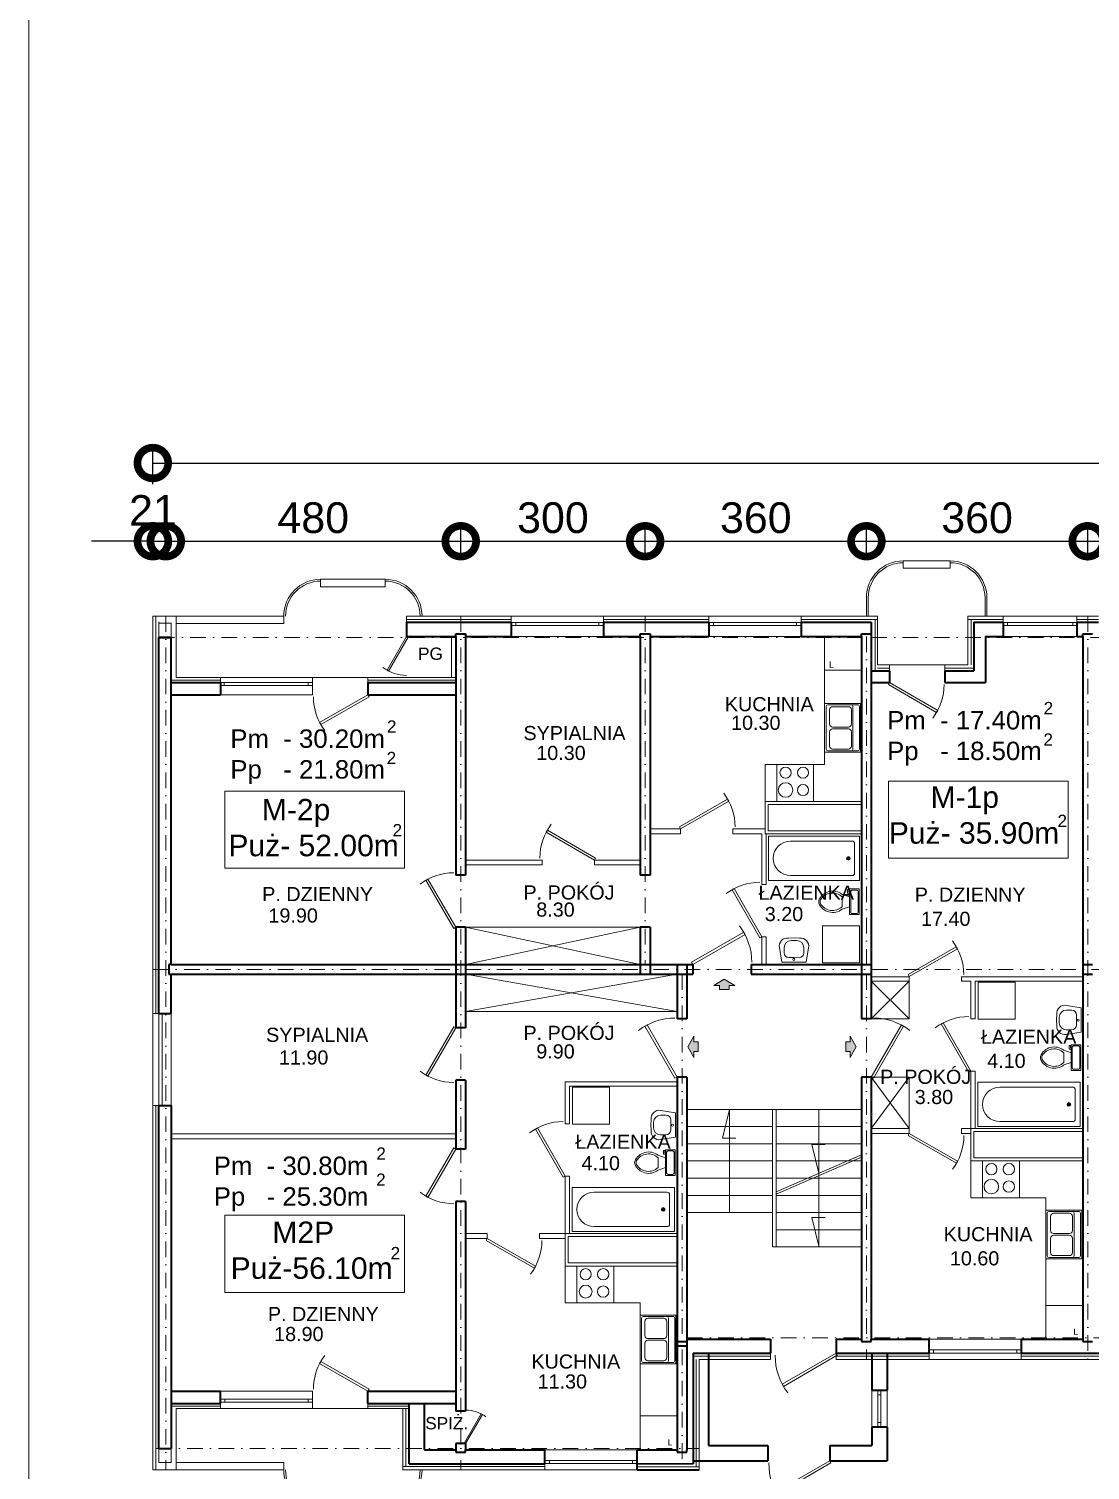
# Model space of a CAD drawing. Header units: millimetres. Extents: x 2834 to 13053, y -2252 to 4789.
# Drawn here: x 2834 to 4560, y -1078 to 1268 of the extents above; entities that cross this region are included whole.
import ezdxf

# ---------------------------------------------------------------- set-up
doc = ezdxf.new("R2010")
doc.units = ezdxf.units.MM
doc.header["$MEASUREMENT"] = 0
doc.header["$PDMODE"] = 2
doc.linetypes.add('DASHDOTX2', pattern=[50.8, 25.4, -12.7, 0, -12.7])
doc.layers.get('0').update_dxf_attribs({"lineweight": 5})
for name, color, linetype, lineweight in [('Ocieplenie', 6, 'Continuous', 5), ('Okna c.', 7, 'Continuous', 5), ('OPIS', 7, 'Continuous', 5), ('Osie', 1, 'DASHDOTX2', 5), ('Piony', 1, 'Continuous', 20), ('Scianki', 34, 'Continuous', 20), ('Urządzenia', 160, 'Continuous', 5), ('Widok', 7, 'Continuous', 9), ('Wymiary', 102, 'Continuous', 5), ('Wypełnienie', 7, 'Continuous', 5), ('Ściany k.', 7, 'Continuous', 35)]:
    doc.layers.add(name, color=color, linetype=linetype, lineweight=lineweight)
doc.layers.add('Opis1', color=7, linetype='Continuous')
doc.styles.get("Standard").update_dxf_attribs({"font": 'ARIAL.TTF'})
doc.linetypes.add('BATTING', pattern='A,0.00254,-2.54,[134,ltypeshp.shx,S=2.54,R=0,X=-2.54,Y=0],-5.08,[134,ltypeshp.shx,S=2.54,R=180,X=2.54,Y=0],-2.54', length=10.16254)
doc.dimstyles.new('ISO-25', dxfattribs={"dimscale": 20, "dimtxt": 2.5, "dimasz": 5, "dimexe": 1.25, "dimexo": 0.625, "dimtad": 1, "dimtxsty": 'Standard', "dimblk": 'DOTSMALL', "dimcen": 2.5, "dimadec": 0, "dimazin": 0, "dimtfac": 1, "dimtmove": 0, "dimatfit": 3, "dimfxl": 0, "dimarcsym": 0})

# ---------------------------------------------------------------- blocks, each defined once
blk = doc.blocks.new('Door - Right Hung 36 in.')
blk.add_lwpolyline([(-0.75, -1.3), (0, 0), (-31.18, 18), (-31.93, 16.7)], close=True)
blk.add_arc((0, 0), 36, 142.68987, 180)
blk = doc.blocks.new('_DotSmall')
at = {"color": 0, "const_width": 0.5}
blk.add_lwpolyline([(-0.0625, 0, 1), (0.0625, 0, 1)], format="xyb", close=True, dxfattribs=at)
blk = doc.blocks.new('*D81')
at = {"layer": 'Defpoints', "color": 0}
for p in [(7457.2, 561.6), (3035.2, 514.8), (7457.2, 514.8)]:
    blk.add_point(p, dxfattribs=at)
at = {"layer": 'Wymiary', "color": 0, "lineweight": -2}
for p, q in [((3035.2, 527.3), (3035.2, 586.6)), ((7457.2, 527.3), (7457.2, 586.6)), ((3035.2, 561.6), (7457.2, 561.6))]:
    blk.add_line(p, q, dxfattribs=at)
at = {"layer": 'Wymiary', "color": 0, "lineweight": -2, "xscale": 100, "yscale": 100, "zscale": 100, "rotation": 180}
blk.add_blockref('_DotSmall', (3035.2, 561.6), dxfattribs=at)
at = {"layer": 'Wymiary', "color": 0, "lineweight": -2, "xscale": 100, "yscale": 100, "zscale": 100}
blk.add_blockref('_DotSmall', (7457.2, 561.6), dxfattribs=at)
at = {"layer": 'Wymiary', "color": 0, "insert": (5246.2, 599.2), "char_height": 50, "attachment_point": 5}
blk.add_mtext('4422', dxfattribs=at)
blk = doc.blocks.new('*D71')
at = {"layer": 'Defpoints', "color": 0}
for p in [(4556.2, 434.3), (4196.2, 395), (4556.2, 390.2)]:
    blk.add_point(p, dxfattribs=at)
at = {"layer": 'Wymiary', "color": 0, "lineweight": -2}
for p, q in [((4196.2, 407.5), (4196.2, 459.3)), ((4556.2, 402.7), (4556.2, 459.3)), ((4196.2, 434.3), (4556.2, 434.3))]:
    blk.add_line(p, q, dxfattribs=at)
at = {"layer": 'Wymiary', "color": 0, "lineweight": -2, "xscale": 100, "yscale": 100, "zscale": 100, "rotation": 180}
blk.add_blockref('_DotSmall', (4196.2, 434.3), dxfattribs=at)
at = {"layer": 'Wymiary', "color": 0, "lineweight": -2, "xscale": 100, "yscale": 100, "zscale": 100}
blk.add_blockref('_DotSmall', (4556.2, 434.3), dxfattribs=at)
at = {"layer": 'Wymiary', "color": 0, "insert": (4376.2, 472.3), "char_height": 50, "attachment_point": 5}
blk.add_mtext('360', dxfattribs=at)
blk = doc.blocks.new('*D68')
at = {"layer": 'Defpoints', "color": 0}
for p in [(3536.2, 434.3), (3536.2, 401.8), (3056.2, 398.5)]:
    blk.add_point(p, dxfattribs=at)
at = {"layer": 'Wymiary', "color": 0, "lineweight": -2}
for p, q in [((3056.2, 411), (3056.2, 459.3)), ((3536.2, 414.3), (3536.2, 459.3)), ((3056.2, 434.3), (3536.2, 434.3))]:
    blk.add_line(p, q, dxfattribs=at)
at = {"layer": 'Wymiary', "color": 0, "lineweight": -2, "xscale": 100, "yscale": 100, "zscale": 100, "rotation": 180}
blk.add_blockref('_DotSmall', (3056.2, 434.3), dxfattribs=at)
at = {"layer": 'Wymiary', "color": 0, "lineweight": -2, "xscale": 100, "yscale": 100, "zscale": 100}
blk.add_blockref('_DotSmall', (3536.2, 434.3), dxfattribs=at)
at = {"layer": 'Wymiary', "color": 0, "insert": (3296.2, 472.3), "char_height": 50, "attachment_point": 5}
blk.add_mtext('480', dxfattribs=at)
blk = doc.blocks.new('Toilet - top')
for p, q in [((-10, -8.5), (-8, -8.5)), ((-10, -9.5), (-10, -8.5)), ((-7, -9.5), (-10, -9.5)), ((-8, -8.5), (-8, -8)), ((-7, -8), (-7, -9.5)), ((-4, -8), (-6, -14)), ((4, -8), (6, -14)), ((9.5, -6), (9.5, -2)), ((4, -14), (-4, -14))]:
    blk.add_line(p, q)
blk.add_lwpolyline([(10.5, -8), (10.5, 0), (-10.5, 0), (-10.5, -8)], close=True)
for points in [[(-9.5, -2), (-9.5, -6)], [(8.5, -1), (-8.5, -1)], [(-8.5, -7), (8.5, -7)]]:
    blk.add_lwpolyline(points)
for centre, radius, start, end in [((-8.6, -1.9), 0.884, 81.8699, 188.1301), ((-8.6, -6.1), 0.884, 171.8699, 278.1301), ((8.6, -1.9), 0.884, 351.8699, 98.1301), ((8.6, -6.1), 0.884, 261.8699, 8.1301), ((3.5, -21.6), 12.2, 141.4691, 247.9714), ((4.2, -21.8), 11.3, 136.3677, 238.9468), ((-3.5, -21.6), 12.2, 292.0284, 38.5307), ((-4.2, -21.8), 11.3, 301.053, 43.6321), ((0, -27.9), 4, 245.7318, 294.2682), ((0, -29), 4, 254.8605, 285.1395)]:
    blk.add_arc(centre, radius, start, end)
blk = doc.blocks.new('*D69')
at = {"layer": 'Defpoints', "color": 0}
for p in [(3836.2, 434.3), (3536.2, 401.8), (3836.2, 395)]:
    blk.add_point(p, dxfattribs=at)
at = {"layer": 'Wymiary', "color": 0, "lineweight": -2}
for p, q in [((3536.2, 414.3), (3536.2, 459.3)), ((3836.2, 407.5), (3836.2, 459.3)), ((3536.2, 434.3), (3836.2, 434.3))]:
    blk.add_line(p, q, dxfattribs=at)
at = {"layer": 'Wymiary', "color": 0, "lineweight": -2, "xscale": 100, "yscale": 100, "zscale": 100, "rotation": 180}
blk.add_blockref('_DotSmall', (3536.2, 434.3), dxfattribs=at)
at = {"layer": 'Wymiary', "color": 0, "lineweight": -2, "xscale": 100, "yscale": 100, "zscale": 100}
blk.add_blockref('_DotSmall', (3836.2, 434.3), dxfattribs=at)
at = {"layer": 'Wymiary', "color": 0, "insert": (3686.2, 472.3), "char_height": 50, "attachment_point": 5}
blk.add_mtext('300', dxfattribs=at)
blk = doc.blocks.new('*D70')
at = {"layer": 'Defpoints', "color": 0}
for p in [(4196.2, 434.3), (3836.2, 395), (4196.2, 395)]:
    blk.add_point(p, dxfattribs=at)
at = {"layer": 'Wymiary', "color": 0, "lineweight": -2}
for p, q in [((3836.2, 407.5), (3836.2, 459.3)), ((4196.2, 407.5), (4196.2, 459.3)), ((3836.2, 434.3), (4196.2, 434.3))]:
    blk.add_line(p, q, dxfattribs=at)
at = {"layer": 'Wymiary', "color": 0, "lineweight": -2, "xscale": 100, "yscale": 100, "zscale": 100, "rotation": 180}
blk.add_blockref('_DotSmall', (3836.2, 434.3), dxfattribs=at)
at = {"layer": 'Wymiary', "color": 0, "lineweight": -2, "xscale": 100, "yscale": 100, "zscale": 100}
blk.add_blockref('_DotSmall', (4196.2, 434.3), dxfattribs=at)
at = {"layer": 'Wymiary', "color": 0, "insert": (4016.2, 472.3), "char_height": 50, "attachment_point": 5}
blk.add_mtext('360', dxfattribs=at)
blk = doc.blocks.new('*D72')
at = {"layer": 'Defpoints', "color": 0}
for p in [(4916.2, 434.3), (4556.2, 390.2), (4916.2, 398.6)]:
    blk.add_point(p, dxfattribs=at)
at = {"layer": 'Wymiary', "color": 0, "lineweight": -2}
for p, q in [((4556.2, 402.7), (4556.2, 459.3)), ((4916.2, 411.1), (4916.2, 459.3)), ((4556.2, 434.3), (4916.2, 434.3))]:
    blk.add_line(p, q, dxfattribs=at)
at = {"layer": 'Wymiary', "color": 0, "lineweight": -2, "xscale": 100, "yscale": 100, "zscale": 100, "rotation": 180}
blk.add_blockref('_DotSmall', (4556.2, 434.3), dxfattribs=at)
at = {"layer": 'Wymiary', "color": 0, "lineweight": -2, "xscale": 100, "yscale": 100, "zscale": 100}
blk.add_blockref('_DotSmall', (4916.2, 434.3), dxfattribs=at)
at = {"layer": 'Wymiary', "color": 0, "insert": (4736.2, 472.3), "char_height": 50, "attachment_point": 5}
blk.add_mtext('360', dxfattribs=at)
blk = doc.blocks.new('*D100')
at = {"layer": 'Defpoints', "color": 0}
for p in [(3056.4, 434.3), (3035.4, 400.2), (3056.4, 401.9)]:
    blk.add_point(p, dxfattribs=at)
at = {"layer": 'Wymiary', "color": 0, "lineweight": -2}
for p, q in [((3035.4, 412.7), (3035.4, 459.3)), ((3056.4, 414.4), (3056.4, 459.3)), ((3035.4, 434.3), (2935.4, 434.3)), ((3035.4, 434.3), (3056.4, 434.3)), ((3056.4, 434.3), (3156.4, 434.3))]:
    blk.add_line(p, q, dxfattribs=at)
at = {"layer": 'Wymiary', "color": 0, "lineweight": -2, "xscale": 100, "yscale": 100, "zscale": 100}
blk.add_blockref('_DotSmall', (3035.4, 434.3), dxfattribs=at)
at = {"layer": 'Wymiary', "color": 0, "lineweight": -2, "xscale": 100, "yscale": 100, "zscale": 100, "rotation": 180}
blk.add_blockref('_DotSmall', (3056.4, 434.3), dxfattribs=at)
at = {"layer": 'Wymiary', "color": 0, "insert": (3035.4, 484.4), "char_height": 50, "attachment_point": 5}
blk.add_mtext('21', dxfattribs=at)

msp = doc.modelspace()

# ---------------------------------------------------------------- hatches: boundary and pattern name
at = {"layer": 'Urządzenia'}
for points in [[(3964.993, -278.93), (3947.69, -288.809), (3957.041, -288.809), (3957.041, -295.676), (3969.431, -295.676), (3972.945, -295.676), (3972.945, -288.809), (3982.295, -288.809)], [(3905.453, -388.737), (3915.333, -406.04), (3915.333, -396.689), (3922.199, -396.689), (3922.199, -384.299), (3922.199, -380.785), (3915.333, -380.785), (3915.333, -371.435)], [(4169.647, -371.435), (4169.647, -380.785), (4162.78, -380.785), (4162.78, -393.175), (4162.78, -396.689), (4169.647, -396.689), (4169.647, -406.04), (4179.527, -388.737)]]:
    msp.add_hatch(color=256, dxfattribs=at).paths.add_polyline_path(points)

# ---------------------------------------------------------------- linework, layer by layer
at = {"layer": 'Ocieplenie'}
for p, q in [((3035.166, 312.285), (3035.166, -334.399)), ((3035.166, 312.285), (3073.166, 312.285)), ((3073.166, 212.285), (3073.166, 312.285)), ((3448.166, 312.285), (3618.165, 312.285)), ((3448.166, 302.285), (3448.166, 312.285)), ((3618.165, 302.285), (3618.165, 312.285)), ((3768.165, 312.285), (3939.874, 312.285)), ((3768.165, 301.962), (3768.165, 312.285)), ((3939.874, 302.285), (3939.874, 312.285)), ((4089.874, 302.285), (4089.874, 312.285)), ((4089.874, 312.285), (4214.166, 312.285)), ((4214.166, 312.285), (4214.166, 233.285)), ((4361.166, 312.285), (4418.457, 312.285)), ((4361.166, 312.285), (4361.166, 233.285)), ((4418.457, 301.962), (4418.457, 312.285)), ((4538.457, 301.962), (4538.457, 312.285)), ((4538.457, 312.285), (4573.875, 312.285)), ((3045.166, 277.285), (3045.166, 303.182)), ((3065.166, 300.867), (3045.166, 300.867)), ((3065.166, 277.285), (3065.166, 300.867)), ((3521.166, 279.285), (3521.166, 212.285)), ((3073.166, 212.285), (3145.165, 212.285)), ((3145.165, 204.286), (3145.165, 212.285)), ((3385.165, 204.286), (3385.165, 212.285)), ((3385.165, 212.285), (3528.166, 212.285)), ((4214.166, 233.285), (4233.748, 233.285)), ((4233.748, 223.285), (4233.748, 233.285)), ((4323.748, 223.285), (4323.748, 233.285)), ((4323.748, 233.285), (4361.166, 233.285)), ((3045.166, -334.399), (3035.166, -334.399)), ((3035.166, -1077.715), (3035.166, -484.399)), ((3045.166, -484.399), (3035.166, -484.399)), ((4188.166, -864.715), (4188.166, -864.715)), ((4548.166, -864.715), (4548.166, -864.715)), ((4040.388, -887.715), (4040.388, -897.715)), ((4146.713, -887.392), (4146.713, -897.715)), ((4298.104, -887.715), (4298.104, -897.715)), ((4448.104, -887.392), (4448.104, -897.715)), ((3924.166, -897.715), (3924.166, -1077.715)), ((3924.166, -897.715), (4040.388, -897.715)), ((4146.713, -897.715), (4298.104, -897.715)), ((4448.104, -897.715), (4651.168, -897.715)), ((3073.166, -977.715), (3145.165, -977.715)), ((3073.166, -977.715), (3073.166, -1077.715)), ((3145.165, -969.716), (3145.165, -977.715)), ((3385.165, -969.716), (3385.165, -977.715)), ((3385.165, -977.715), (3452.166, -977.715)), ((3442.166, -1077.715), (3442.166, -977.715)), ((3045.166, -1042.715), (3045.166, -1065.715)), ((3065.166, -1042.715), (3065.166, -1065.715)), ((3528.166, -1044.715), (3528.166, -1044.715)), ((3888.166, -1044.715), (3888.166, -1044.715)), ((3035.166, -1077.715), (3073.166, -1077.715)), ((3065.166, -1065.715), (3045.166, -1065.715)), ((3442.166, -1077.715), (3673.104, -1077.715)), ((3673.104, -1067.392), (3673.104, -1077.715)), ((3837.332, -1077.715), (3924.166, -1077.715))]:
    msp.add_line(p, q, dxfattribs=at)
at = {"layer": 'Ocieplenie', "linetype": 'BATTING', "ltscale": 0.4}
for p, q in [((3040.277, 312.285), (3040.277, -334.399)), ((3040.277, -1077.715), (3040.277, -484.399))]:
    msp.add_line(p, q, dxfattribs=at)
at = {"layer": 'Ocieplenie', "linetype": 'BATTING', "ltscale": 0.5}
for p, q in [((3448.166, 306.62), (3618.165, 306.62)), ((3768.165, 306.62), (3939.874, 306.62)), ((4089.874, 307.081), (4214.166, 307.081)), ((4210.301, 307.081), (4210.301, 223.285)), ((4361.166, 307.055), (4418.457, 307.055)), ((4366.556, 307.055), (4366.556, 233.285)), ((4538.457, 307.055), (4573.875, 307.055)), ((4214.166, 227.62), (4233.748, 227.62)), ((4323.748, 227.62), (4371.166, 227.62)), ((3914.166, -892.715), (4040.388, -892.715)), ((3919.166, -897.715), (3919.166, -1072.456)), ((4146.713, -892.715), (4298.104, -892.715)), ((4448.104, -892.715), (4651.168, -892.715)), ((3447.105, -1072.05), (3447.105, -977.715)), ((3442.166, -1072.05), (3673.104, -1072.05)), ((3823.104, -1072.456), (3924.166, -1072.456))]:
    msp.add_line(p, q, dxfattribs=at)
at = {"layer": 'Ocieplenie', "linetype": 'BATTING', "ltscale": 0.3}
for p, q in [((3065.166, 208.314), (3145.165, 208.314)), ((3385.165, 208.314), (3528.166, 208.314)), ((3065.166, -973.744), (3145.165, -973.744)), ((3385.165, -973.744), (3452.166, -973.744))]:
    msp.add_line(p, q, dxfattribs=at)
at = {"layer": 'Okna c.'}
for p, q in [((4256.166, 402.285), (4332.166, 402.285)), ((4256.166, 390.285), (4256.166, 402.285)), ((4332.166, 390.285), (4332.166, 402.285)), ((4256.166, 390.285), (4332.166, 390.285)), ((3308.171, 372.285), (3413.171, 372.285)), ((3308.171, 360.285), (3308.171, 372.285)), ((3308.171, 360.285), (3413.171, 360.285)), ((3413.171, 360.285), (3413.171, 372.285)), ((4196.166, 342.285), (4196.166, 312.285)), ((4199.166, 342.285), (4199.166, 312.285)), ((4389.166, 342.285), (4389.166, 312.285)), ((4392.166, 342.285), (4392.166, 312.285)), ((3073.166, 312.285), (3248.171, 312.285)), ((3248.171, 312.285), (3248.171, 300.285)), ((3248.171, 312.285), (3248.171, 312.285)), ((3618.165, 312.285), (3768.165, 312.285)), ((3939.874, 312.285), (4089.874, 312.285)), ((4196.166, 312.285), (4196.166, 312.285)), ((4418.457, 312.285), (4538.457, 312.285)), ((4421.166, 312.285), (4421.166, 312.285)), ((3073.166, 300.285), (3248.171, 300.285)), ((3618.165, 301.962), (3768.165, 301.962)), ((3618.165, 296.962), (3768.165, 296.962)), ((3625.588, 301.962), (3625.588, 296.962)), ((3760.742, 301.962), (3760.742, 296.962)), ((3939.874, 301.962), (4089.874, 301.962)), ((3939.874, 296.962), (4089.874, 296.962)), ((3947.297, 301.962), (3947.297, 296.962)), ((4082.451, 301.962), (4082.451, 296.962)), ((4082.451, 301.962), (4082.451, 296.962)), ((4418.457, 301.962), (4538.457, 301.962)), ((4418.457, 296.962), (4538.457, 296.962)), ((4425.537, 301.962), (4425.537, 296.962)), ((4425.537, 301.962), (4425.537, 296.962)), ((4532.093, 301.962), (4532.093, 296.962)), ((4532.093, 301.962), (4532.093, 296.962)), ((3618.165, 279.285), (3768.165, 279.285)), ((3939.874, 279.285), (4089.874, 279.285)), ((4418.457, 279.285), (4538.457, 279.285)), ((3145.165, 212.285), (3295.165, 212.285)), ((3295.165, 212.285), (3385.165, 212.285)), ((3295.165, 212.285), (3295.165, 184.285)), ((4233.748, 233.285), (4323.748, 233.285)), ((3145.165, 204.286), (3295.165, 204.286)), ((3145.165, 199.286), (3295.165, 199.286)), ((3151.114, 204.286), (3151.114, 199.286)), ((3287.742, 204.286), (3287.742, 199.286)), ((3145.165, 184.285), (3295.165, 184.285)), ((3035.166, -334.399), (3035.166, -484.399)), ((3045.166, -334.399), (3045.166, -484.399)), ((3050.166, -334.399), (3050.166, -484.399)), ((3065.166, -334.399), (3065.166, -484.399)), ((3904.166, -490.715), (4049.166, -490.715)), ((3973.666, -490.715), (3962.213, -537.379)), ((3973.666, -490.715), (3973.666, -658.715)), ((4043.166, -490.715), (4043.166, -714.715)), ((4049.166, -490.715), (4049.166, -714.715)), ((4049.166, -490.715), (4188.166, -490.715)), ((4118.666, -490.715), (4118.666, -594.715)), ((3904.166, -518.715), (4043.166, -518.715)), ((3962.213, -537.379), (3983.935, -537.379)), ((4049.166, -518.715), (4188.166, -518.715)), ((3904.166, -546.715), (4043.166, -546.715)), ((4049.166, -546.715), (4188.166, -546.715)), ((4118.666, -594.715), (4107.213, -548.051)), ((4107.213, -548.051), (4128.935, -548.051)), ((3904.166, -574.715), (4043.166, -574.715)), ((4049.166, -624.715), (4188.166, -564.715)), ((4049.166, -628.465), (4188.166, -568.465)), ((4049.166, -574.715), (4188.166, -574.715)), ((3904.166, -602.715), (4043.166, -602.715)), ((4049.166, -602.715), (4188.166, -602.715)), ((4118.666, -594.715), (4118.666, -713.114)), ((3904.166, -630.715), (4043.166, -630.715)), ((4049.166, -630.715), (4188.166, -630.715)), ((3904.166, -658.715), (4043.166, -658.715)), ((4049.166, -658.715), (4188.166, -658.715)), ((4118.666, -713.114), (4107.213, -666.45)), ((4107.213, -666.45), (4128.935, -666.45)), ((4049.166, -686.715), (4188.166, -686.715)), ((4043.166, -714.715), (4188.166, -714.715)), ((4253.104, -864.715), (4448.104, -864.715)), ((4298.104, -882.392), (4448.104, -882.392)), ((4298.104, -887.392), (4448.104, -887.392)), ((4305.527, -887.392), (4305.527, -882.392)), ((4305.527, -887.392), (4305.527, -882.392)), ((4440.681, -887.392), (4440.681, -882.392)), ((4440.681, -887.392), (4440.681, -882.392)), ((4440.681, -887.392), (4440.681, -882.392)), ((4298.104, -897.715), (4448.104, -897.715)), ((3145.165, -949.715), (3295.165, -949.715)), ((3295.165, -977.715), (3295.165, -949.715)), ((4205.166, -1007.805), (4205.166, -947.805)), ((4214.843, -1007.805), (4214.843, -947.805)), ((4219.843, -955.228), (4214.843, -955.228)), ((4219.843, -955.228), (4214.843, -955.228)), ((4219.843, -1007.805), (4219.843, -947.805)), ((4230.166, -1007.805), (4230.166, -947.805)), ((3145.165, -962.392), (3295.165, -962.392)), ((3145.165, -967.392), (3295.165, -967.392)), ((3145.165, -977.715), (3295.165, -977.715)), ((3152.588, -967.392), (3152.588, -962.392)), ((3287.742, -967.392), (3287.742, -962.392)), ((3295.165, -977.715), (3385.165, -977.715)), ((4219.843, -1000.381), (4214.843, -1000.381)), ((4219.843, -1000.381), (4214.843, -1000.381)), ((3673.104, -1044.715), (3823.104, -1044.715)), ((3073.166, -1065.715), (3248.171, -1065.715)), ((3073.166, -1077.715), (3248.171, -1077.715)), ((3248.171, -1077.715), (3248.171, -1065.715)), ((3248.171, -1077.715), (3248.171, -1077.715)), ((3528.166, -1077.715), (3448.166, -1077.715)), ((3473.171, -1077.715), (3473.171, -1077.715)), ((3673.104, -1062.392), (3823.104, -1062.392)), ((3673.104, -1067.392), (3823.104, -1067.392)), ((3673.104, -1077.715), (3823.104, -1077.715)), ((3680.527, -1067.392), (3680.527, -1062.392)), ((3815.681, -1067.392), (3815.681, -1062.392))]:
    msp.add_line(p, q, dxfattribs=at)
for centre, radius, start, end in [((4256.166, 342.285), 60, 90, 180), ((4256.166, 342.285), 57, 90, 180), ((4332.166, 342.285), 60, 0, 90), ((4332.166, 342.285), 57, 0, 90), ((3308.171, 312.285), 60, 90, 180), ((3308.171, 312.285), 57, 90, 180), ((3413.171, 312.285), 60, 0, 90), ((3413.171, 312.285), 57, 0, 90), ((3308.171, -1077.715), 60, 180, 270), ((3308.171, -1077.715), 57, 180, 270), ((3413.171, -1077.715), 57, 270, 0), ((3413.171, -1077.715), 60, 270, 0)]:
    msp.add_arc(centre, radius, start, end, dxfattribs=at)
at = {"layer": 'Osie'}
for p, q in [((3056.166, 312.285), (3056.166, -1077.715)), ((3536.166, 312.285), (3536.166, -1077.715)), ((3836.166, 312.285), (3836.166, -254.715)), ((4556.166, 312.285), (4556.166, -904.015)), ((3045.166, 277.285), (4188.166, 277.285)), ((4196.166, 279.285), (4196.166, -254.715)), ((4204.166, 277.285), (5758.702, 277.285)), ((3035.166, -262.715), (5674.439, -262.715)), ((3896.166, -270.715), (3896.166, -1077.715)), ((4196.166, -270.715), (4196.166, -897.715)), ((3904.166, -862.715), (5104.166, -862.715)), ((3040.277, -1042.715), (3924.166, -1042.715))]:
    msp.add_line(p, q, dxfattribs=at)
at = {"layer": 'Piony'}
for p, q in [((4031.32, 10.785), (4031.32, -42.215)), ((4031.32, 10.785), (4188.166, 10.785)), ((4036.32, 5.785), (4036.32, -37.215)), ((4036.32, 5.785), (4188.166, 5.785)), ((4188.166, 10.785), (4128.166, 10.785)), ((4031.32, -42.215), (4188.166, -42.215)), ((4036.32, -37.215), (4188.166, -37.215)), ((4366.166, -521.715), (4548.166, -521.715)), ((4366.166, -521.715), (4366.166, -574.715)), ((4371.166, -526.715), (4548.166, -526.715)), ((4371.166, -526.715), (4371.166, -569.715)), ((4366.166, -574.715), (4548.166, -574.715)), ((4371.166, -569.715), (4548.166, -569.715)), ((3706.166, -692.715), (3888.166, -692.715)), ((3706.166, -692.715), (3706.166, -745.715)), ((3711.166, -697.715), (3888.166, -697.715)), ((3711.166, -697.715), (3711.166, -740.715)), ((3706.166, -745.715), (3888.166, -745.715)), ((3711.166, -740.715), (3888.166, -740.715))]:
    msp.add_line(p, q, dxfattribs=at)
at = {"layer": 'Scianki'}
for p, q in [((3844.166, -34.215), (3893.735, -34.215)), ((3844.166, -42.215), (3893.735, -42.215)), ((3893.735, -34.215), (3893.735, -42.215)), ((3978.735, -34.215), (4031.32, -34.215)), ((3978.735, -34.215), (3978.735, -42.215)), ((3978.735, -42.215), (4026.166, -42.215)), ((4026.166, -42.215), (4026.166, -124.73)), ((4033.166, -42.215), (4033.166, -124.73)), ((3544.166, -84.715), (3668.744, -84.715)), ((3544.166, -92.715), (3668.744, -92.715)), ((3668.744, -84.715), (3668.744, -92.715)), ((3753.744, -84.715), (3828.166, -84.715)), ((3753.744, -84.715), (3753.744, -92.715)), ((3753.744, -92.715), (3828.166, -92.715)), ((4033.166, -124.73), (4026.166, -124.73)), ((4033.166, -209.73), (4026.166, -209.73)), ((4026.166, -209.73), (4026.166, -254.715)), ((4033.166, -209.73), (4033.166, -254.715)), ((4204.166, -274.715), (4265.793, -274.715)), ((4265.793, -282.601), (4265.793, -274.601)), ((4350.793, -282.601), (4350.793, -274.601)), ((4350.793, -274.715), (4548.166, -274.715)), ((4204.166, -281.715), (4265.793, -281.715)), ((4350.793, -281.715), (4366.166, -281.715)), ((4366.166, -281.715), (4366.166, -343.324)), ((4373.166, -281.715), (4373.166, -343.324)), ((4373.166, -281.715), (4548.166, -281.715)), ((4373.166, -343.324), (4366.166, -343.324)), ((3706.166, -445.715), (3888.166, -445.715)), ((3706.166, -445.715), (3706.166, -514.324)), ((4366.166, -428.324), (4366.166, -521.715)), ((4373.166, -428.324), (4366.166, -428.324)), ((4373.166, -428.324), (4373.166, -521.715)), ((3713.166, -452.715), (3888.166, -452.715)), ((3713.166, -452.715), (3713.166, -514.324)), ((3713.166, -514.324), (3706.166, -514.324)), ((3065.166, -530.715), (3528.166, -530.715)), ((3065.166, -538.715), (3528.166, -538.715)), ((4204.166, -521.715), (4265.953, -521.715)), ((4204.166, -529.715), (4265.953, -529.715)), ((4265.953, -521.715), (4265.953, -529.715)), ((4350.953, -521.715), (4366.166, -521.715)), ((4350.953, -521.715), (4350.953, -529.715)), ((4350.953, -529.715), (4366.166, -529.715)), ((3706.166, -599.324), (3706.166, -692.715)), ((3713.166, -599.324), (3706.166, -599.324)), ((3713.166, -599.324), (3713.166, -692.715)), ((3544.166, -692.715), (3579.398, -692.715)), ((3544.166, -700.715), (3579.398, -700.715)), ((3579.398, -692.715), (3579.398, -700.715)), ((3664.398, -692.715), (3706.166, -692.715)), ((3664.398, -692.715), (3664.398, -700.715)), ((3664.398, -700.715), (3706.166, -700.715))]:
    msp.add_line(p, q, dxfattribs=at)
at = {"layer": 'Urządzenia'}
for p, q in [((4128.166, 70.785), (4128.166, 279.285)), ((4128.166, 224.285), (4188.166, 224.285)), ((4128.166, 170.08), (4187.637, 170.08)), ((4128.166, 90.785), (4128.166, 170.08)), ((4130.645, 95.741), (4130.645, 165.125)), ((4181.691, 168.098), (4133.618, 168.098)), ((4133.618, 168.098), (4171.283, 168.098)), ((4166.823, 164.877), (4141.051, 164.877)), ((4174.256, 165.125), (4174.256, 95.741)), ((4184.664, 165.125), (4184.664, 95.741)), ((4186.646, 170.08), (4186.646, 90.785)), ((4136.096, 159.921), (4136.096, 136.628)), ((4171.778, 136.628), (4171.778, 159.921)), ((4136.096, 123.974), (4136.096, 100.681)), ((4141.051, 131.672), (4166.823, 131.672)), ((4166.823, 128.93), (4141.051, 128.93)), ((4171.778, 100.681), (4171.778, 123.974)), ((4141.051, 95.725), (4166.823, 95.725)), ((4031.32, 10.785), (4031.32, 70.785)), ((4031.32, 70.785), (4128.166, 70.785)), ((4050.32, 10.785), (4050.32, 70.785)), ((4110.32, 10.785), (4110.32, 70.785)), ((4187.637, 90.785), (4128.166, 90.785)), ((4181.691, 92.768), (4133.618, 92.768)), ((4168.887, -82.015), (4164.887, -82.015)), ((4166.887, -84.015), (4166.887, -80.015)), ((3544.166, -194.252), (3828.166, -254.715)), ((3828.166, -194.252), (3544.166, -254.715)), ((3544.166, -194.252), (3828.166, -194.252)), ((4058.619, -251.291), (4054.627, -227.275)), ((4062.272, -235.946), (4062.307, -227.306)), ((4069.278, -211.691), (4078.415, -211.569)), ((4078.397, -215.851), (4073.874, -215.833)), ((4078.397, -215.851), (4082.92, -215.87)), ((4087.55, -211.765), (4078.415, -211.569)), ((4094.358, -236.077), (4094.393, -227.437)), ((4097.913, -251.291), (4102.073, -227.468)), ((4058.619, -251.291), (4097.913, -251.291)), ((4069.921, -243.657), (4078.284, -243.691)), ((4086.647, -243.725), (4078.284, -243.691)), ((3888.166, -331.178), (3544.166, -270.715)), ((3544.166, -331.178), (3888.166, -270.715)), ((3947.69, -288.809), (3964.993, -278.93)), ((3982.295, -288.809), (3964.993, -278.93)), ((3957.041, -288.809), (3947.69, -288.809)), ((3957.041, -295.676), (3957.041, -288.809)), ((3969.431, -295.676), (3957.041, -295.676)), ((3960.555, -295.676), (3972.945, -295.676)), ((3972.945, -295.676), (3972.945, -288.809)), ((3972.945, -288.809), (3982.295, -288.809)), ((4204.166, -343.018), (4265.953, -281.715)), ((4204.166, -281.715), (4265.953, -343.018)), ((4545.397, -325.566), (4521.574, -321.406)), ((4545.397, -364.86), (4545.397, -325.566)), ((3544.166, -331.178), (3888.166, -331.178)), ((4505.871, -335.929), (4505.675, -345.064)), ((4505.796, -354.201), (4505.675, -345.064)), ((4509.957, -345.082), (4509.939, -349.605)), ((4509.957, -345.082), (4509.976, -340.559)), ((4530.183, -329.121), (4521.543, -329.086)), ((4537.763, -353.559), (4537.797, -345.195)), ((4537.831, -336.832), (4537.797, -345.195)), ((3915.333, -371.435), (3905.453, -388.737)), ((3915.333, -380.785), (3915.333, -371.435)), ((4169.647, -371.435), (4179.527, -388.737)), ((4169.647, -380.785), (4169.647, -371.435)), ((4545.397, -364.86), (4521.38, -368.852)), ((4530.052, -361.207), (4521.412, -361.172)), ((3915.333, -406.04), (3905.453, -388.737)), ((3922.199, -380.785), (3915.333, -380.785)), ((3922.199, -396.689), (3915.333, -396.689)), ((3915.333, -396.689), (3915.333, -406.04)), ((3922.199, -393.175), (3922.199, -380.785)), ((3922.199, -384.299), (3922.199, -396.689)), ((4162.78, -380.785), (4169.647, -380.785)), ((4162.78, -393.175), (4162.78, -380.785)), ((4162.78, -384.299), (4162.78, -396.689)), ((4162.78, -396.689), (4169.647, -396.689)), ((4169.647, -406.04), (4179.527, -388.737)), ((4169.647, -396.689), (4169.647, -406.04)), ((4204.166, -438.018), (4265.953, -521.715)), ((4204.166, -521.715), (4265.953, -438.018)), ((3885.397, -496.566), (3861.574, -492.406)), ((4527.704, -482.614), (4523.704, -482.614)), ((4525.704, -484.614), (4525.704, -480.614)), ((3845.871, -506.929), (3845.675, -516.064)), ((3845.796, -525.201), (3845.675, -516.064)), ((3849.957, -516.082), (3849.939, -520.605)), ((3849.957, -516.082), (3849.976, -511.559)), ((3870.183, -500.121), (3861.543, -500.086)), ((3877.763, -524.559), (3877.797, -516.195)), ((3877.831, -507.832), (3877.797, -516.195)), ((3885.397, -535.86), (3885.397, -496.566)), ((3885.397, -535.86), (3861.38, -539.852)), ((3870.052, -532.207), (3861.412, -532.172)), ((4366.166, -574.715), (4366.166, -634.715)), ((4385.166, -574.715), (4385.166, -634.715)), ((4445.166, -574.715), (4445.166, -634.715)), ((3867.704, -653.614), (3863.704, -653.614)), ((3865.704, -655.614), (3865.704, -651.614)), ((4366.166, -634.715), (4487.881, -634.715)), ((4487.881, -634.715), (4487.881, -864.715)), ((4547.353, -654.715), (4487.881, -654.715)), ((4487.881, -654.715), (4487.881, -734.01)), ((4541.406, -656.698), (4493.333, -656.698)), ((4546.362, -734.01), (4546.362, -654.715)), ((4547.353, -734.01), (4547.353, -654.715)), ((4490.36, -659.671), (4490.36, -729.054)), ((4495.811, -687.904), (4495.811, -664.611)), ((4500.767, -659.655), (4526.538, -659.655)), ((4531.494, -664.611), (4531.494, -687.904)), ((4533.971, -729.054), (4533.971, -659.671)), ((4544.379, -729.054), (4544.379, -659.671)), ((4495.811, -723.85), (4495.811, -700.557)), ((4526.538, -692.86), (4500.767, -692.86)), ((4500.767, -695.602), (4526.538, -695.602)), ((4531.494, -700.557), (4531.494, -723.85)), ((3706.166, -745.715), (3706.166, -805.715)), ((3725.166, -745.715), (3725.166, -805.715)), ((3785.166, -745.715), (3785.166, -805.715)), ((4487.881, -734.01), (4547.353, -734.01)), ((4493.333, -732.028), (4530.998, -732.028)), ((4541.406, -732.028), (4493.333, -732.028)), ((4526.538, -728.807), (4500.767, -728.807)), ((3706.166, -805.715), (3827.881, -805.715)), ((3827.881, -805.715), (3827.881, -1044.715)), ((4487.881, -809.811), (4547.881, -809.811)), ((3827.881, -825.715), (3827.881, -905.01)), ((3887.353, -825.715), (3827.881, -825.715)), ((3830.36, -830.671), (3830.36, -900.054)), ((3881.406, -827.698), (3833.333, -827.698)), ((3835.811, -858.904), (3835.811, -835.611)), ((3840.767, -830.655), (3866.538, -830.655)), ((3871.494, -835.611), (3871.494, -858.904)), ((3873.971, -900.054), (3873.971, -830.671)), ((3884.379, -900.054), (3884.379, -830.671)), ((3886.362, -905.01), (3886.362, -825.715)), ((3887.353, -905.01), (3887.353, -825.715)), ((3866.538, -863.86), (3840.767, -863.86)), ((3840.767, -866.602), (3866.538, -866.602)), ((3835.811, -894.85), (3835.811, -871.557)), ((3871.494, -871.557), (3871.494, -894.85)), ((3827.881, -905.01), (3887.353, -905.01)), ((3881.406, -903.028), (3833.333, -903.028)), ((3833.333, -903.028), (3870.998, -903.028)), ((3866.538, -899.807), (3840.767, -899.807)), ((3827.881, -989.811), (3887.881, -989.811))]:
    msp.add_line(p, q, dxfattribs=at)
for points in [[(3152.456, 27.588), (3444.437, 27.588), (3444.437, -98.061), (3152.456, -98.061)], [(4232.213, 43.71), (4524.194, 43.71), (4524.194, -81.938), (4232.213, -81.938)], [(4184.887, -46.015), (4184.887, -118.015), (4036.624, -118.015), (4036.624, -46.015)], [(4124.689, -251.978), (4184.689, -251.978), (4184.689, -191.978), (4124.689, -191.978)], [(4204.166, -281.715), (4265.953, -281.715), (4265.953, -343.018), (4204.166, -343.018)], [(4378.041, -343.688), (4438.041, -343.688), (4438.041, -283.688), (4378.041, -283.688)], [(4204.166, -438.018), (4265.953, -438.018), (4265.953, -521.715), (4204.166, -521.715)], [(3718.041, -514.688), (3778.041, -514.688), (3778.041, -454.688), (3718.041, -454.688)], [(4543.704, -446.614), (4543.704, -518.614), (4377.187, -518.614), (4377.187, -446.614)], [(3883.704, -617.614), (3883.704, -689.614), (3717.187, -689.614), (3717.187, -617.614)], [(3152.456, -663.029), (3444.437, -663.029), (3444.437, -788.677), (3152.456, -788.677)]]:
    msp.add_lwpolyline(points, close=True, dxfattribs=at)
for points in [[(4072.624, -54.015), (4172.887, -54.015)], [(4176.887, -58.015), (4176.887, -106.015)], [(4172.887, -110.015), (4072.624, -110.015)], [(4413.187, -454.614), (4531.704, -454.614)], [(4535.704, -458.614), (4535.704, -506.614)], [(4531.704, -510.614), (4413.187, -510.614)], [(3753.187, -625.614), (3871.704, -625.614)], [(3875.704, -629.614), (3875.704, -677.614)], [(3871.704, -681.614), (3753.187, -681.614)]]:
    msp.add_lwpolyline(points, dxfattribs=at)
for centre, radius in [((4064.591, 57.459), 9.153), ((4093.022, 57.459), 9.153), ((4064.591, 29.201), 11.853), ((4093.022, 29.201), 9.153), ((4166.887, -82.015), 3), ((4166.887, -82.015), 2), ((4077.995, -246.468), 1.634), ((4540.574, -345.484), 1.634), ((4525.704, -482.614), 3), ((4525.704, -482.614), 2), ((3880.574, -516.484), 1.634), ((4399.437, -588.041), 9.153), ((4427.868, -588.041), 9.153), ((4399.437, -616.299), 11.853), ((4427.868, -616.299), 9.153), ((3865.704, -653.614), 3), ((3865.704, -653.614), 2), ((3739.437, -759.041), 9.153), ((3767.868, -759.041), 9.153), ((3739.437, -787.299), 10.493), ((3767.868, -787.299), 9.153)]:
    msp.add_circle(centre, radius, dxfattribs=at)
for centre, radius, start, end in [((4133.618, 165.125), 2.973, 90.003744, 180.002744), ((4141.051, 159.921), 4.956, 89.995848, 180), ((4166.823, 159.921), 4.956, 0, 90.004152), ((4171.283, 165.125), 2.973, 359.997256, 89.996256), ((4181.691, 165.125), 2.974, 0.00091, 90.004089), ((4141.051, 123.974), 4.956, 89.995848, 180), ((4141.051, 136.628), 4.955, 180, 270.004176), ((4166.823, 136.628), 4.956, 269.998268, 0.000852), ((4166.823, 123.974), 4.956, 0.00133, 90.001749), ((4133.618, 95.741), 2.974, 180.000917, 269.996266), ((4141.051, 100.681), 4.955, 180, 270.004176), ((4166.823, 100.681), 4.956, 269.998268, 0.000852), ((4171.283, 95.741), 2.974, 270.005856, 359.99909), ((4181.691, 95.741), 2.974, 269.995911, 359.99909), ((4072.624, -82.015), 28, 90, 270), ((4173.387, -57.515), 3.536, 351.8699, 98.1301), ((4173.387, -106.515), 3.536, 261.8699, 8.1301), ((4067.824, -225.002), 13.391, 83.765112, 189.770576), ((4073.827, -227.353), 11.52, 89.766122, 179.766122), ((4082.873, -227.39), 11.52, 359.766122, 89.766122), ((4088.896, -225.088), 13.391, 349.761667, 95.767131), ((4069.952, -235.977), 7.68, 179.766122, 269.766122), ((4086.678, -236.045), 7.68, 269.766122, 359.766122), ((4519.194, -334.583), 13.391, 79.761667, 185.767131), ((4521.459, -349.652), 11.52, 179.766122, 269.766122), ((4521.496, -340.606), 11.52, 89.766122, 179.766122), ((4530.151, -336.801), 7.68, 359.766122, 89.766122), ((4519.108, -355.655), 13.391, 173.765112, 279.770576), ((4530.083, -353.527), 7.68, 269.766122, 359.766122), ((4413.187, -482.614), 28, 90, 270), ((4532.204, -458.114), 3.536, 351.8699, 98.1301), ((3859.194, -505.583), 13.391, 79.761667, 185.767131), ((3861.496, -511.606), 11.52, 89.766122, 179.766122), ((3870.151, -507.801), 7.68, 359.766122, 89.766122), ((4532.204, -507.114), 3.536, 261.8699, 8.1301), ((3859.108, -526.655), 13.391, 173.765112, 279.770576), ((3861.459, -520.652), 11.52, 179.766122, 269.766122), ((3870.083, -524.527), 7.68, 269.766122, 359.766122), ((3753.187, -653.614), 28, 90, 270), ((3872.204, -629.114), 3.536, 351.8699, 98.1301), ((4493.333, -659.671), 2.974, 90.003734, 179.999083), ((4530.998, -659.671), 2.974, 0.00091, 89.994144), ((4541.406, -659.671), 2.974, 0.00091, 90.004089), ((3872.204, -678.114), 3.536, 261.8699, 8.1301), ((4500.767, -664.611), 4.955, 89.995824, 180), ((4526.538, -664.611), 4.956, 359.999148, 90.001732), ((4500.767, -687.904), 4.956, 180, 270.004152), ((4500.767, -700.557), 4.955, 89.995824, 180), ((4526.538, -687.904), 4.956, 269.998251, 359.99867), ((4526.538, -700.557), 4.956, 359.999148, 90.001732), ((4500.767, -723.85), 4.956, 180, 270.004152), ((4526.538, -723.85), 4.956, 269.995848, 0), ((4493.333, -729.054), 2.973, 179.997256, 269.996256), ((4530.998, -729.054), 2.973, 270.003744, 0.002744), ((4541.406, -729.054), 2.974, 269.995911, 359.99909), ((3833.333, -830.671), 2.974, 90.003734, 179.999083), ((3840.767, -835.611), 4.955, 89.995824, 180), ((3866.538, -835.611), 4.956, 359.999148, 90.001732), ((3870.998, -830.671), 2.974, 0.00091, 89.994144), ((3881.406, -830.671), 2.974, 0.00091, 90.004089), ((3840.767, -858.904), 4.956, 180, 270.004152), ((3840.767, -871.557), 4.955, 89.995824, 180), ((3866.538, -858.904), 4.956, 269.998251, 359.99867), ((3866.538, -871.557), 4.956, 359.999148, 90.001732), ((3833.333, -900.054), 2.973, 179.997256, 269.996256), ((3840.767, -894.85), 4.956, 180, 270.004152), ((3866.538, -894.85), 4.956, 269.995848, 0), ((3870.998, -900.054), 2.973, 270.003744, 0.002744), ((3881.406, -900.054), 2.974, 269.995911, 359.99909)]:
    msp.add_arc(centre, radius, start, end, dxfattribs=at)
at = {"layer": 'Widok'}
msp.add_lwpolyline([(2833.532, 4788.852), (13053.391, 4788.852), (13053.391, -2251.889), (2833.532, -2251.889)], close=True, dxfattribs=at)
at = {"layer": 'Ściany k.'}
for p, q in [((3448.166, 302.285), (3618.165, 302.285)), ((3448.166, 302.285), (3448.166, 279.285)), ((3528.166, 283.285), (3544.166, 283.285)), ((3528.166, 279.285), (3528.166, 283.285)), ((3544.166, 283.285), (3544.166, 279.285)), ((3618.165, 302.285), (3618.165, 279.285)), ((3768.165, 302.285), (3939.874, 302.285)), ((3768.165, 302.285), (3768.165, 279.285)), ((3828.166, 283.285), (3844.166, 283.285)), ((3828.166, 279.285), (3828.166, 283.285)), ((3844.166, 283.285), (3844.166, 279.285)), ((3939.874, 302.285), (3939.874, 279.285)), ((4089.874, 302.285), (4204.166, 302.285)), ((4089.874, 302.285), (4089.874, 279.285)), ((4188.166, 283.285), (4204.166, 283.285)), ((4188.166, 279.285), (4188.166, 283.285)), ((4204.166, 302.285), (4204.166, 279.285)), ((4371.166, 302.285), (4371.166, 223.285)), ((4371.166, 302.285), (4418.457, 302.285)), ((4418.457, 301.962), (4418.457, 279.285)), ((4538.457, 302.285), (4573.875, 302.285)), ((4538.457, 301.962), (4538.457, 279.285)), ((4548.166, 283.285), (4564.166, 283.285)), ((4548.166, 279.285), (4548.166, 283.285)), ((3045.166, -334.399), (3045.166, 277.285)), ((3065.166, 277.285), (3045.166, 277.285)), ((3045.166, 277.285), (3065.166, 277.285)), ((3065.166, -254.715), (3065.166, 277.285)), ((3448.166, 279.285), (3528.166, 279.285)), ((3528.166, 279.285), (3528.166, -109.252)), ((3528.166, 279.285), (3528.166, 279.285)), ((3544.166, 279.285), (3544.166, -109.252)), ((3544.166, 279.285), (3618.165, 279.285)), ((3768.165, 279.285), (3828.166, 279.285)), ((3828.166, 279.285), (3828.166, -109.252)), ((3828.166, 279.285), (3828.166, 279.285)), ((3844.166, 279.285), (3844.166, -109.252)), ((3844.166, 279.285), (3939.874, 279.285)), ((4089.874, 279.285), (4188.166, 279.285)), ((4188.166, 279.285), (4188.166, -270.715)), ((4188.166, 279.285), (4188.166, 279.285)), ((4204.166, 279.285), (4204.166, -270.715)), ((4390.166, 279.285), (4418.457, 279.285)), ((4390.166, 279.285), (4390.166, 204.285)), ((4538.457, 279.285), (4548.166, 279.285)), ((4548.166, 279.285), (4548.166, -864.715)), ((4204.166, 223.285), (4233.748, 223.285)), ((4233.748, 223.285), (4233.748, 204.285)), ((4323.748, 223.285), (4371.166, 223.285)), ((4323.748, 223.285), (4323.748, 204.285)), ((3065.166, 204.286), (3145.165, 204.286)), ((3145.165, 204.286), (3145.165, 184.285)), ((3385.165, 204.286), (3385.165, 184.285)), ((3385.165, 204.286), (3528.166, 204.286)), ((4204.166, 204.285), (4233.748, 204.285)), ((4323.748, 204.285), (4390.166, 204.285)), ((3065.166, 184.285), (3145.165, 184.285)), ((3385.165, 184.285), (3528.166, 184.285)), ((3544.166, -109.252), (3528.166, -109.252)), ((3844.166, -109.252), (3828.166, -109.252)), ((3528.166, -194.252), (3528.166, -254.715)), ((3544.166, -194.252), (3528.166, -194.252)), ((3544.166, -194.252), (3544.166, -254.715)), ((3828.166, -194.252), (3828.166, -270.715)), ((3844.166, -194.252), (3828.166, -194.252)), ((3844.166, -194.252), (3844.166, -270.715)), ((3061.166, -254.715), (3061.166, -270.715)), ((3065.166, -254.715), (3061.166, -254.715)), ((3065.166, -254.715), (3528.166, -254.715)), ((3528.166, -254.715), (3844.166, -254.715)), ((3528.166, -254.715), (3528.166, -358.164)), ((3544.166, -254.715), (3544.166, -358.164)), ((3844.166, -254.715), (3913.847, -254.715)), ((3888.166, -254.715), (3888.166, -343.018)), ((3904.166, -254.715), (3904.166, -343.018)), ((3913.847, -254.715), (3913.847, -270.715)), ((4008.847, -254.715), (4204.166, -254.715)), ((4008.847, -254.715), (4008.847, -270.715)), ((4548.166, -254.715), (4564.166, -254.715)), ((3061.166, -270.715), (3065.166, -270.715)), ((3065.166, -270.715), (3528.166, -270.715)), ((3065.166, -334.399), (3065.166, -270.715)), ((3528.166, -270.715), (3904.166, -270.715)), ((3904.166, -270.715), (3913.847, -270.715)), ((4008.847, -270.715), (4204.166, -270.715)), ((4188.166, -270.715), (4188.166, -343.018)), ((4204.166, -270.715), (4204.166, -343.018)), ((4548.166, -270.715), (4564.166, -270.715)), ((3045.166, -334.399), (3065.166, -334.399)), ((3904.166, -343.018), (3888.166, -343.018)), ((4204.166, -343.018), (4188.166, -343.018)), ((3544.166, -358.164), (3528.166, -358.164)), ((3528.166, -443.164), (3528.166, -555.419)), ((3544.166, -443.164), (3528.166, -443.164)), ((3544.166, -443.164), (3544.166, -555.419)), ((3888.166, -438.018), (3888.166, -1044.715)), ((3904.166, -438.018), (3888.166, -438.018)), ((3904.166, -438.018), (3904.166, -1042.715)), ((4188.166, -438.018), (4188.166, -864.715)), ((4204.166, -438.018), (4188.166, -438.018)), ((4204.166, -438.018), (4204.166, -864.715)), ((3045.166, -1042.715), (3045.166, -484.399)), ((3045.166, -484.399), (3065.166, -484.399)), ((3065.166, -484.399), (3065.166, -1042.715)), ((3544.166, -555.419), (3528.166, -555.419)), ((3528.166, -640.419), (3528.166, -981.881)), ((3544.166, -640.419), (3528.166, -640.419)), ((3544.166, -640.419), (3544.166, -981.881)), ((3904.166, -864.715), (4040.388, -864.715)), ((4040.388, -864.715), (4040.388, -887.715)), ((4146.713, -864.715), (4146.713, -887.715)), ((4146.713, -864.715), (4188.166, -864.715)), ((4188.166, -854.582), (4188.166, -864.715)), ((4188.166, -864.715), (4188.166, -868.715)), ((4204.166, -854.582), (4204.166, -864.715)), ((4204.166, -864.715), (4298.104, -864.715)), ((4204.166, -868.715), (4204.166, -864.715)), ((4298.104, -887.715), (4298.104, -864.715)), ((4448.104, -864.715), (4448.104, -887.715)), ((4448.104, -864.715), (4548.166, -864.715)), ((4548.166, -864.715), (4548.166, -868.715)), ((3888.166, -868.715), (3904.166, -868.715)), ((3888.166, -875.406), (3904.166, -875.406)), ((3914.166, -887.715), (4040.388, -887.715)), ((3914.166, -887.715), (3914.166, -1067.512)), ((3914.166, -887.715), (3914.166, -1062.715)), ((3939.166, -887.715), (3939.166, -1037.715)), ((4146.713, -887.715), (4298.104, -887.715)), ((4188.166, -868.715), (4204.166, -868.715)), ((4205.166, -887.715), (4205.166, -947.805)), ((4230.166, -887.715), (4230.166, -947.805)), ((4448.104, -887.715), (4651.168, -887.715)), ((4548.166, -868.715), (4564.166, -868.715)), ((3065.166, -949.715), (3145.165, -949.715)), ((3145.165, -969.716), (3145.165, -949.715)), ((3385.165, -969.716), (3385.165, -949.715)), ((3385.165, -949.715), (3528.166, -949.715)), ((4205.166, -947.805), (4230.166, -947.805)), ((3065.166, -969.716), (3145.165, -969.716)), ((3385.165, -969.716), (3528.166, -969.716)), ((3452.166, -1067.715), (3452.166, -969.716)), ((3477.166, -1044.715), (3477.166, -969.716)), ((3544.166, -981.881), (3528.166, -981.881)), ((4230.166, -1007.805), (4205.166, -1007.805)), ((4205.166, -1007.805), (4205.166, -1037.715)), ((4230.166, -1007.805), (4230.166, -1062.715)), ((3045.166, -1042.715), (3065.166, -1042.715)), ((3477.166, -1044.715), (3528.166, -1044.715)), ((3528.166, -1034.582), (3528.166, -1044.715)), ((3544.166, -1034.582), (3528.166, -1034.582)), ((3528.166, -1044.715), (3528.166, -1048.715)), ((3528.166, -1048.715), (3544.166, -1048.715)), ((3544.166, -1034.582), (3544.166, -1044.715)), ((3544.166, -1044.715), (3673.104, -1044.715)), ((3544.166, -1048.715), (3544.166, -1044.715)), ((3673.104, -1067.715), (3673.104, -1044.715)), ((3823.104, -1044.715), (3888.166, -1044.715)), ((3823.104, -1077.715), (3823.104, -1044.715)), ((3888.166, -1034.582), (3888.166, -1044.715)), ((3888.166, -1044.715), (3888.166, -1048.715)), ((3888.166, -1048.715), (3904.166, -1048.715)), ((3904.166, -1034.582), (3904.166, -1044.715)), ((3904.166, -1048.715), (3904.166, -1044.715)), ((3939.166, -1037.715), (4035.846, -1037.715)), ((4035.846, -1037.715), (4035.846, -1062.715)), ((4136.383, -1037.715), (4136.383, -1062.715)), ((4136.383, -1037.715), (4205.166, -1037.715)), ((3452.166, -1067.715), (3673.104, -1067.715)), ((3823.104, -1067.392), (3914.166, -1067.512)), ((3823.104, -1077.715), (3924.166, -1077.715)), ((3914.166, -1062.715), (4035.846, -1062.715)), ((4136.383, -1062.715), (4230.166, -1062.715))]:
    msp.add_line(p, q, dxfattribs=at)

# ---------------------------------------------------------------- block references
for p, xscale, yscale, zscale, rotation in [((3448.166, 279.285), 1.7630144, 1.7630144, 1.7630144, 90), ((4231.859, 201.013), 2.518592, 2.518592, 2.518592, 180), ((3387.054, 181.013), -2.518592, 2.518592, 2.518592, 180), ((3524.894, -196.141), -2.518592, 2.518592, 2.518592, 90), ((4022.894, -211.619), -2.518592, 2.518592, 2.518592, 90), ((3884.632, -440.058), -2.72007936, 2.72007936, 2.72007936, 90), ((4207.699, -440.058), 2.72007936, 2.72007936, 2.72007936, 270), ((4362.894, -430.213), -2.518592, 2.518592, 2.518592, 90), ((3524.894, -356.275), 2.518592, 2.518592, 2.518592, 90), ((3702.894, -601.213), -2.518592, 2.518592, 2.518592, 90), ((4264.064, -532.987), 2.518592, 2.518592, 2.518592, 180), ((3524.894, -553.53), 2.518592, 2.518592, 2.518592, 90), ((3577.509, -703.987), 2.518592, 2.518592, 2.518592, 180), ((4148.82, -891.042), -2.809489376, 2.809489376, 2.809489376, 180), ((3544.166, -1034.582), 1.5111552, 1.5111552, 1.5111552, 270), ((4138.49, -1066.365), -2.809489376, 2.809489376, 2.809489376, 180)]:
    msp.add_blockref('Door - Right Hung 36 in.', p, dxfattribs=dict(xscale=xscale, yscale=yscale, zscale=zscale, rotation=rotation))
for p, xscale, yscale, zscale in [((3891.846, -30.943), -2.518592, 2.518592, 2.518592), ((3755.633, -81.443), 2.518592, 2.518592, 2.518592), ((3911.807, -251.181), -2.72007936, 2.72007936, 2.72007936), ((4263.904, -271.329), -2.518592, 2.518592, 2.518592), ((3387.054, -946.443), 2.518592, 2.518592, 2.518592)]:
    msp.add_blockref('Door - Right Hung 36 in.', p, dxfattribs=dict(xscale=xscale, yscale=yscale, zscale=zscale))
at = {"layer": 'Urządzenia', "xscale": 2, "yscale": 2, "zscale": 2, "rotation": 270}
for p in [(4184.575, -152.688), (4545.137, -406.438), (3885.137, -577.438)]:
    msp.add_blockref('Toilet - top', p, dxfattribs=at)

# ---------------------------------------------------------------- texts
at = {"lineweight": 18}
for s, height, p in [('L', 10, (4135.342, 228.492)), ('2', 20, (4484.474, 152.662)), ('2', 20, (3415.975, 122.662)), ('2', 20, (4484.096, 101.373)), ('2', 20, (3415.597, 71.372)), ('2', 20, (4507.011, -31.076)), ('2', 20, (3425.232, -46.204)), ('2', 20, (3398.881, -572.683)), ('2', 20, (3398.503, -615.153)), ('2', 20, (3422.077, -734.709)), ('L', 10, (4532.828, -857.62)), ('L', 10, (3872.828, -1037.62))]:
    msp.add_text(s, height=height, dxfattribs=at).set_placement(p)
at = {"layer": 'OPIS', "attachment_point": 1}
for s, insert, char_height, width in [('{\\fArial|b0|i0|c238|p34;Pm  - 17.40m\\PPp   - 18.50m}', (4229.815, 157.879), 30, 285.9913), ('{\\fArial|b0|i0|c238|p34;Pm  - 30.20m\\PPp   - 21.80m}', (3161.317, 127.879), 30, 285.9913), ('{\\fArial|b0|i0|c238|p34;     M-1p\\PPuż- 35.90m}', (4232.588, 35.226), 35, 291.60529), ('{\\fArial|b0|i0|c238|p34;    M-2p\\PPuż- 52.00m}', (3158.211, 14.757), 35, 296.20216), ('{\\fArial|b0|i0|c238|p34;Pm  - 30.80m\\PPp   - 25.30m}', (3134.304, -567.466), 30, 285.9913), ('{\\fArial|b0|i0|c238|p34;     M2P\\PPuż-56.10m}', (3161.782, -673.263), 35, 285.9913)]:
    msp.add_mtext(s, dxfattribs=dict(at, insert=insert, char_height=char_height, width=width))
at = {"layer": 'Opis1'}
for s, height, p in [('KUCHNIA', 23, (3965.817, 157.495)), ('10.30', 23, (3975.967, 127.204)), ('SYPIALNIA', 23, (3638.202, 110.514)), ('10.30', 23, (3659.062, 78.126)), ('P. DZIENNY', 23, (3213.186, -151.682)), ('P. POKÓJ', 23, (3638.202, -149.055)), ('ŁAZIENKA', 23, (4020.66, -149.396)), ('P. DZIENNY', 23, (4274.847, -152.619)), ('19.90', 23, (3223.335, -186.493)), ('8.30', 23, (3659.062, -176.924)), ('3.20', 23, (4030.809, -184.206)), ('17.40', 23, (4284.997, -191.949)), ('P. POKÓJ', 23, (3638.202, -377.65)), ('SYPIALNIA', 23, (3219.54, -380.797)), ('ŁAZIENKA', 23, (4382.519, -383.903)), ('11.90', 23, (3240.4, -417.705)), ('9.90', 23, (3659.062, -407.779)), ('P. POKÓJ', 23, (4218.486, -449.166)), ('4.10', 23, (4392.668, -423.233)), ('3.80', 23, (4274.783, -481.985)), ('ŁAZIENKA', 23, (3722.519, -554.903)), ('4.10', 23, (3732.668, -589.714)), ('KUCHNIA', 23, (4321.819, -705.331)), ('10.60', 23, (4331.968, -744.661)), ('P. DZIENNY', 23, (3222.416, -835.377)), ('18.90', 23, (3232.565, -867.928)), ('KUCHNIA', 23, (3651.091, -912.664)), ('11.30', 23, (3661.241, -945.215)), ('SPIŻ.', 20, (3478.406, -1011.628))]:
    msp.add_text(s, height=height, dxfattribs=at).set_placement(p)
at = {"layer": 'Wypełnienie'}
msp.add_text('PG', height=20, dxfattribs=at).set_placement((3466.714, 241.154))

# ---------------------------------------------------------------- dimensions: what is measured, and where the dimension line sits
at = {"layer": 'Wymiary'}
dim = msp.add_linear_dim(base=(7457.166, 561.611), p1=(3035.166, 514.757), p2=(7457.166, 514.757), dimstyle='ISO-25', dxfattribs=at)
dim.commit()
dim.dimension.update_dxf_attribs({"geometry": '*D81', "text_midpoint": (5246.166, 599.213)})
dim = msp.add_linear_dim(base=(3056.405, 434.294), p1=(3035.405, 400.171), p2=(3056.405, 401.864), dimstyle='ISO-25', override={"dimtmove": 1}, dxfattribs=at)
dim.commit()
dim.dimension.update_dxf_attribs({"geometry": '*D100', "text_midpoint": (3035.405, 446.794), "dimtype": 160})
for base, p1, p2, picture, middle in [((3536.166, 434.294), (3056.166, 398.478), (3536.166, 401.82), '*D68', (3296.166, 472.323)), ((3836.166, 434.294), (3536.166, 401.82), (3836.166, 395.048), '*D69', (3686.166, 472.34)), ((4196.166, 434.294), (3836.166, 395.048), (4196.166, 395.048), '*D70', (4016.166, 472.34)), ((4556.166, 434.294), (4196.166, 395.048), (4556.166, 390.159), '*D71', (4376.166, 472.34)), ((4916.166, 434.294), (4556.166, 390.159), (4916.166, 398.624), '*D72', (4736.166, 472.34))]:
    dim = msp.add_linear_dim(base=base, p1=p1, p2=p2, dimstyle='ISO-25', override={"dimtmove": 1}, dxfattribs=at)
    dim.commit()
    dim.dimension.update_dxf_attribs({"geometry": picture, "text_midpoint": middle})

doc.saveas('drawing.dxf')
